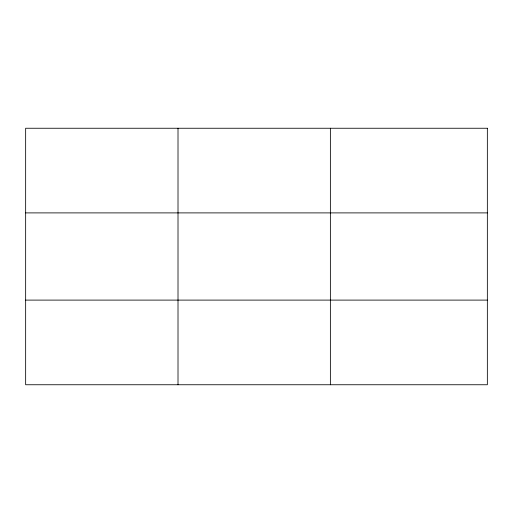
<?xml version="1.0" encoding="UTF-8"?>
<svg xmlns="http://www.w3.org/2000/svg" width="513" height="513" viewBox="0 0 513 513"><rect width="100%" height="100%" fill="white"/><g stroke="black" fill="none" stroke-linecap="round" stroke-linejoin="round"><path stroke-width="0.77" d="M178.011 384.75L178.011 128.25M330.372 384.75L330.372 128.25M25.65 212.895L487.35 212.895M25.65 300.105L487.35 300.105M487.35 128.25L25.65 128.25L25.65 384.75L487.35 384.75L487.35 128.25"/></g></svg>
